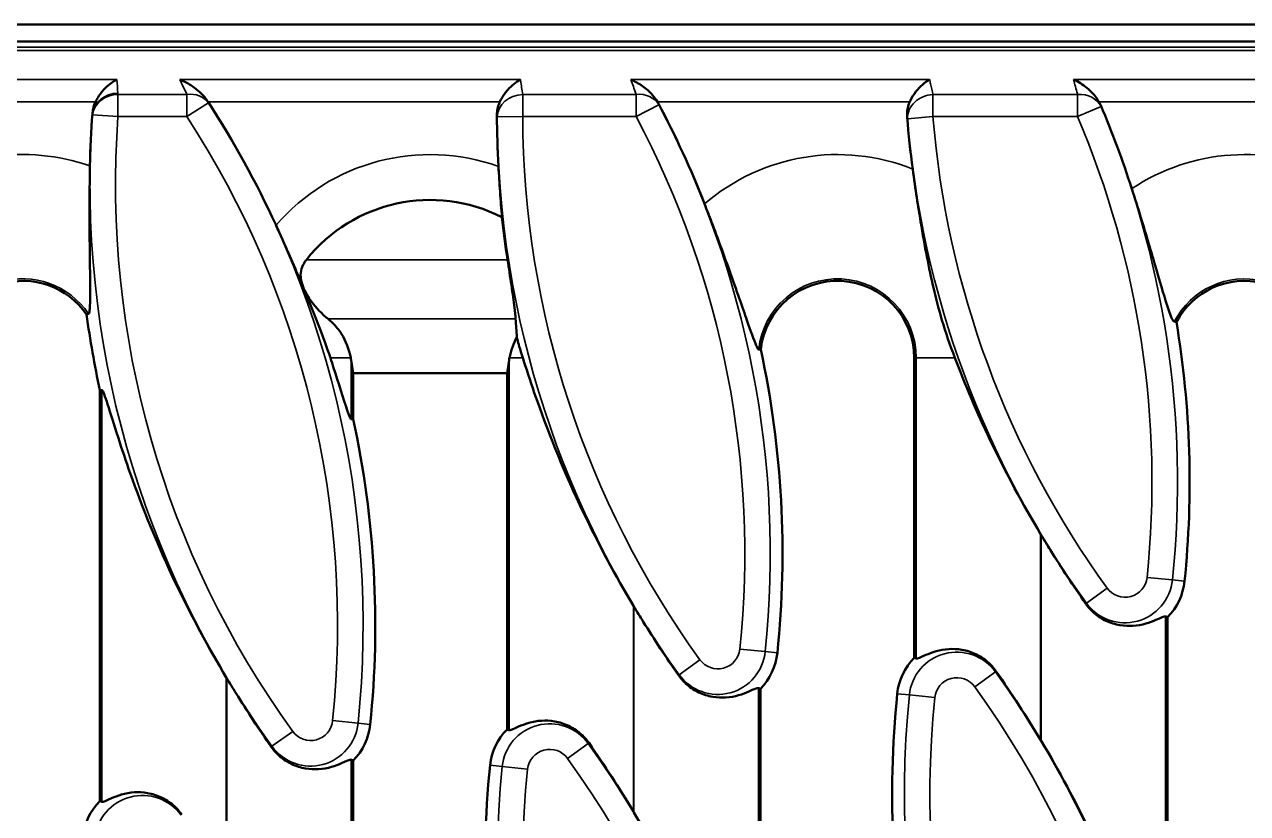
# Model space of a CAD drawing. Header units: millimetres. Extents: x 0 to 1485, y 0 to 1050.
# Drawn here: x 1253.6 to 1325.1, y 580.6 to 626.8 of the extents above; entities that cross this region are included whole.
import ezdxf

# ---------------------------------------------------------------- set-up
doc = ezdxf.new("R2010")
doc.units = ezdxf.units.MM
doc.header["$LTSCALE"] = 2.5
doc.layers.add('Sichtbar (ISO)', color=7, linetype='Continuous', lineweight=50)
doc.layers.add('Sichtbar schmal (ISO)', color=7, linetype='Continuous', lineweight=35)

msp = doc.modelspace()

# ---------------------------------------------------------------- linework, layer by layer
at = {"layer": 'Sichtbar (ISO)'}
for p, q in [((1420.146, 626.759), (420.146, 626.759)), ((1419.646, 625.759), (920.646, 625.759)), ((1305.598, 589.717), (1305.598, 607.259)), ((1272.672, 607.13), (1272.789, 606.359)), ((1281.789, 606.359), (1281.906, 607.13)), ((1272.789, 606.359), (1272.789, 603.678)), ((1272.789, 606.359), (1281.789, 606.359)), ((1281.789, 585.526), (1281.789, 606.359)), ((1257.979, 605.363), (1258.096, 605.376)), ((1257.979, 581.336), (1257.979, 605.363)), ((1272.789, 603.678), (1272.672, 603.665)), ((1320.408, 592.087), (1320.408, 568.059)), ((1296.598, 587.896), (1296.598, 563.868)), ((1272.789, 583.706), (1272.789, 559.678))]:
    msp.add_line(p, q, dxfattribs=at)
for centre, radius, start, end in [((1217.26, 591.626), 56.122, 24.62796, 33.05051), ((1313.508, 617.415), 56.122, 175.77199, 178.90894), ((1241.07, 595.816), 56.122, 21.36581, 27.97683), ((1264.879, 600.007), 56.122, 17.79028, 23.10417), ((1337.317, 621.606), 56.122, 180.17101, 183.21705), ((1361.127, 625.796), 56.122, 184.57104, 187.67641), ((1277.289, 607.259), 9.234, 62.95895, 141.56924), ((1337.317, 621.606), 56.165, 186.25829, 188.81559), ((1253.479, 607.259), 4.5, 34.21373, 180), ((1301.098, 607.259), 4.5, 0, 173.78443), ((1324.908, 607.259), 4.5, 0, 152.22447), ((1313.508, 617.415), 56.821, 187.71332, 192.24573), ((1264.879, 600.007), 56.821, 354.12505, 9.47002), ((1241.07, 595.816), 56.821, 354.12505, 12.11933), ((1217.26, 591.626), 56.821, 354.12505, 12.24573), ((1361.127, 625.796), 56.122, 210.93272, 210.99477), ((1317.921, 594.549), 3.5, 315.28608, 354.12505), ((1337.317, 621.606), 56.122, 210.93272, 210.99477), ((1294.111, 590.359), 3.5, 315.28608, 354.12505), ((1308.085, 587.254), 3.5, 135.28608, 174.12505), ((1313.508, 617.415), 56.122, 210.93272, 210.99477), ((1361.127, 581.796), 56.821, 174.12505, 192.24573), ((1270.301, 586.168), 3.5, 315.28608, 354.12505), ((1284.276, 583.064), 3.5, 135.28608, 174.12505), ((1264.879, 556.007), 56.122, 30.93272, 30.99477), ((1337.317, 577.606), 56.821, 174.12505, 192.24573), ((1260.466, 578.873), 3.5, 135.28608, 174.12505), ((1241.07, 551.816), 56.122, 30.93272, 30.99477)]:
    msp.add_arc(centre, radius, start, end, dxfattribs=at)
for centre, major_axis, ratio, start_param, end_param in [((1337.317, 613.151), (0, 55.792), 0.988452, 1.635676, 1.654715), ((1265.4, 606.763), (7.3, 0), 0.57735, 0.087266, 0.117923), ((1289.178, 606.763), (7.3, 0), 0.57735, 3.023669, 3.054326)]:
    msp.add_ellipse(centre, major_axis=major_axis, ratio=ratio, start_param=start_param, end_param=end_param, dxfattribs=at)
for points, knots in [([(1257.718, 622.233), (1257.765, 622.329), (1257.817, 622.422), (1258.003, 622.713), (1258.154, 622.894), (1258.521, 623.252), (1258.746, 623.414), (1258.97, 623.531), (1258.971, 623.531), (1258.973, 623.532)], [0.0654967, 0.0654967, 0.0654967, 0.0654967, 0.0974166, 0.0974166, 0.1698811, 0.1698811, 0.2646411, 0.2646411, 0.2653813, 0.2653813, 0.2653813, 0.2653813]), ([(1262.652, 623.532), (1262.654, 623.531), (1262.657, 623.531), (1262.872, 623.445), (1263.088, 623.336), (1263.491, 623.079), (1263.685, 622.931), (1264.017, 622.612), (1264.164, 622.443), (1264.284, 622.259)], [-0.000881, -0.000881, -0.000881, -0.000881, 0, 0, 0.0813896, 0.0813896, 0.1578758, 0.1578758, 0.224569, 0.224569, 0.224569, 0.224569]), ([(1281.366, 622.233), (1281.393, 622.292), (1281.423, 622.35), (1281.563, 622.601), (1281.693, 622.779), (1281.945, 623.062), (1282.064, 623.175), (1282.312, 623.374), (1282.44, 623.46), (1282.57, 623.531), (1282.572, 623.531), (1282.574, 623.532)], [0.0752884, 0.0752884, 0.0752884, 0.0752884, 0.0947455, 0.0947455, 0.1616166, 0.1616166, 0.2160268, 0.2160268, 0.272036, 0.272036, 0.2727641, 0.2727641, 0.2727641, 0.2727641]), ([(1289.022, 623.532), (1289.024, 623.531), (1289.026, 623.531), (1289.258, 623.434), (1289.491, 623.305), (1289.917, 623.001), (1290.119, 622.824), (1290.401, 622.503), (1290.499, 622.372), (1290.582, 622.233)], [-0.0008513, -0.0008513, -0.0008513, -0.0008513, 0, 0, 0.0895806, 0.0895806, 0.1725191, 0.1725191, 0.2214293, 0.2214293, 0.2214293, 0.2214293]), ([(1305.333, 622.233), (1305.345, 622.259), (1305.356, 622.284), (1305.46, 622.497), (1305.572, 622.672), (1305.812, 622.98), (1305.941, 623.114), (1306.209, 623.35), (1306.35, 623.451), (1306.493, 623.531), (1306.494, 623.531), (1306.496, 623.532)], [0.0850363, 0.0850363, 0.0850363, 0.0850363, 0.0934038, 0.0934038, 0.1558913, 0.1558913, 0.2163996, 0.2163996, 0.2791222, 0.2791222, 0.2798388, 0.2798388, 0.2798388, 0.2798388]), ([(1314.911, 623.532), (1314.913, 623.531), (1314.916, 623.531), (1315.185, 623.413), (1315.456, 623.247), (1315.908, 622.871), (1316.084, 622.686), (1316.289, 622.41), (1316.347, 622.323), (1316.398, 622.233)], [-0.0008269, -0.0008269, -0.0008269, -0.0008269, 0, 0, 0.1062093, 0.1062093, 0.1910154, 0.1910154, 0.2271551, 0.2271551, 0.2271551, 0.2271551]), ([(1281.196, 621.438), (1281.195, 621.688), (1281.242, 621.937), (1281.346, 622.189), (1281.356, 622.211), (1281.366, 622.233)], [0, 0, 0, 0, 0.07484255, 0.07484255, 0.08210382, 0.08210382, 0.08210382, 0.08210382]), ([(1305.184, 621.324), (1305.164, 621.574), (1305.191, 621.828), (1305.287, 622.123), (1305.309, 622.179), (1305.333, 622.233)], [0, 0, 0, 0, 0.07529831, 0.07529831, 0.09334807, 0.09334807, 0.09334807, 0.09334807]), ([(1257.396, 618.484), (1257.384, 617.809), (1257.376, 617.136), (1257.368, 615.554), (1257.373, 614.676), (1257.394, 612.643), (1257.411, 611.679), (1257.41, 610.595), (1257.403, 610.248), (1257.37, 609.966), (1257.359, 609.908), (1257.335, 609.85), (1257.324, 609.836), (1257.313, 609.832)], [-0.9096801, -0.9096801, -0.9096801, -0.9096801, -0.7730773, -0.7730773, -0.5823149, -0.5823149, -0.2954765, -0.2954765, -0.1097811, -0.1097811, -0.0420755, -0.0420755, 0, 0, 0, 0]), ([(1281.284, 618.456), (1281.312, 617.959), (1281.343, 617.463), (1281.411, 616.465), (1281.448, 615.969), (1281.487, 615.483)], [-0.9769019, -0.9769019, -0.9769019, -0.9769019, -0.8908267, -0.8908267, -0.8024004, -0.8024004, -0.8024004, -0.8024004]), ([(1305.508, 618.3), (1305.668, 617.115), (1305.83, 616.059), (1306.214, 613.75), (1306.458, 612.49), (1306.873, 610.699), (1307.032, 610.089), (1307.442, 608.71), (1307.677, 608.026), (1307.97, 607.259)], [-1.034156, -1.034156, -1.034156, -1.034156, -0.834853, -0.834853, -0.475916, -0.475916, -0.260053, -0.260053, 0, 0, 0, 0]), ([(1320.804, 609.375), (1320.79, 609.377), (1320.774, 609.389), (1320.734, 609.433), (1320.711, 609.471), (1320.582, 609.723), (1320.459, 610.096), (1320.185, 610.951), (1319.947, 611.771), (1319.41, 613.602), (1319.143, 614.506), (1318.679, 616.014), (1318.5, 616.584), (1318.317, 617.154)], [-1.524649, -1.524649, -1.524649, -1.524649, -1.488047, -1.488047, -1.44266, -1.44266, -1.259293, -1.259293, -0.884926, -0.884926, -0.581028, -0.581028, -0.400811, -0.400811, -0.400811, -0.400811]), ([(1296.506, 607.74), (1296.5, 607.739), (1296.494, 607.742), (1296.477, 607.755), (1296.468, 607.766), (1296.428, 607.823), (1296.394, 607.893), (1296.227, 608.279), (1296.025, 608.854), (1295.564, 610.173), (1295.219, 611.174), (1294.455, 613.304), (1294.113, 614.235), (1293.611, 615.552), (1293.473, 615.908), (1293.334, 616.263)], [-1.893378, -1.893378, -1.893378, -1.893378, -1.860827, -1.860827, -1.821477, -1.821477, -1.716103, -1.716103, -1.341433, -1.341433, -0.894984, -0.894984, -0.584299, -0.584299, -0.469565, -0.469565, -0.469565, -0.469565]), ([(1271.454, 607.259), (1271.253, 607.861), (1271.015, 608.509), (1270.452, 609.961), (1270.122, 610.78), (1269.403, 612.488), (1268.973, 613.48), (1268.401, 614.741), (1268.339, 614.877), (1268.276, 615.013)], [-1.887042, -1.887042, -1.887042, -1.887042, -1.40838, -1.40838, -0.958755, -0.958755, -0.589475, -0.589475, -0.544652, -0.544652, -0.544652, -0.544652]), ([(1270.055, 612.998), (1270.036, 612.974), (1270.018, 612.95), (1269.981, 612.899), (1269.963, 612.872), (1269.912, 612.792), (1269.881, 612.736), (1269.784, 612.534), (1269.741, 612.383), (1269.71, 612.073), (1269.721, 611.922), (1269.784, 611.604), (1269.843, 611.438), (1270.022, 611.039), (1270.172, 610.794), (1270.625, 610.178), (1270.969, 609.817), (1271.318, 609.534)], [-0.5921905, -0.5921905, -0.5921905, -0.5921905, -0.5791596, -0.5791596, -0.5654217, -0.5654217, -0.5382489, -0.5382489, -0.4693192, -0.4693192, -0.4025212, -0.4025212, -0.3238211, -0.3238211, -0.1992253, -0.1992253, 0, 0, 0, 0]), ([(1282.285, 609.534), (1282.273, 609.722), (1282.25, 609.954), (1282.176, 610.569), (1282.113, 611.024), (1281.97, 611.997), (1281.891, 612.513), (1281.815, 612.998)], [0.1929808, 0.1929808, 0.1929808, 0.1929808, 0.2994418, 0.2994418, 0.4514645, 0.4514645, 0.5981065, 0.5981065, 0.5981065, 0.5981065]), ([(1271.318, 609.534), (1271.402, 609.466), (1271.482, 609.397), (1271.781, 609.111), (1271.961, 608.885), (1272.37, 608.245), (1272.55, 607.739), (1272.649, 607.259)], [1.8080032, 1.8080032, 1.8080032, 1.8080032, 1.8522257, 1.8522257, 1.9853898, 1.9853898, 2.2549089, 2.2549089, 2.2549089, 2.2549089]), ([(1282.364, 608.475), (1282.39, 608.365), (1282.417, 608.255), (1282.521, 607.86), (1282.606, 607.574), (1282.706, 607.259)], [-0.1595351, -0.1595351, -0.1595351, -0.1595351, -0.1145878, -0.1145878, 0, 0, 0, 0]), ([(1272.672, 603.665), (1272.652, 603.663), (1272.619, 603.715), (1272.536, 603.909), (1272.486, 604.05), (1272.226, 604.819), (1271.925, 605.819), (1271.584, 606.865), (1271.52, 607.061), (1271.454, 607.259)], [1.566222, 1.566222, 1.566222, 1.566222, 1.6350841, 1.6350841, 1.7053903, 1.7053903, 2.0082678, 2.0082678, 2.0761929, 2.0761929, 2.0761929, 2.0761929]), ([(1282.706, 607.259), (1282.752, 607.113), (1282.8, 606.964), (1283.075, 606.111), (1283.321, 605.379), (1284.27, 602.692), (1285.177, 600.447), (1287.137, 596.345), (1288.148, 594.476), (1289.178, 592.758)], [0.368707, 0.368707, 0.368707, 0.368707, 0.417891, 0.417891, 0.64868, 0.64868, 1.339149, 1.339149, 1.926999, 1.926999, 1.926999, 1.926999]), ([(1307.97, 607.259), (1308.566, 605.699), (1309.266, 604.053), (1310.947, 600.535), (1311.957, 598.667), (1312.987, 596.948)], [0.830789, 0.830789, 0.830789, 0.830789, 1.339149, 1.339149, 1.926999, 1.926999, 1.926999, 1.926999]), ([(1258.096, 605.376), (1258.109, 605.377), (1258.127, 605.357), (1258.172, 605.273), (1258.199, 605.21), (1258.29, 604.974), (1258.362, 604.756), (1258.604, 604.004), (1258.812, 603.327), (1259.265, 601.921), (1259.511, 601.188), (1260.461, 598.502), (1261.367, 596.257), (1263.328, 592.154), (1264.338, 590.286), (1265.368, 588.567)], [0.001445, 0.001445, 0.001445, 0.001445, 0.046776, 0.046776, 0.093551, 0.093551, 0.187102, 0.187102, 0.417891, 0.417891, 0.64868, 0.64868, 1.339149, 1.339149, 1.926999, 1.926999, 1.926999, 1.926999]), ([(1313.019, 596.896), (1313.198, 596.597), (1313.378, 596.302), (1314.193, 594.991), (1314.899, 593.918), (1315.618, 592.884)], [5.4826973, 5.4826973, 5.4826973, 5.4826973, 5.5850708, 5.5850708, 5.9462229, 5.9462229, 5.9462229, 5.9462229]), ([(1315.618, 592.884), (1315.759, 592.68), (1315.934, 592.486), (1316.342, 592.135), (1316.58, 591.987), (1317.063, 591.757), (1317.348, 591.669), (1317.895, 591.574), (1318.157, 591.566), (1318.929, 591.611), (1319.4, 591.779), (1320.037, 592.06), (1320.225, 592.163), (1320.291, 592.135)], [3.7738978, 3.7738978, 3.7738978, 3.7738978, 3.8486369, 3.8486369, 3.9329934, 3.9329934, 4.0314686, 4.0314686, 4.1299438, 4.1299438, 4.3729414, 4.3729414, 4.5970062, 4.5970062, 4.5970062, 4.5970062]), ([(1289.209, 592.706), (1289.389, 592.406), (1289.569, 592.112), (1290.384, 590.8), (1291.089, 589.728), (1291.808, 588.693)], [5.4826973, 5.4826973, 5.4826973, 5.4826973, 5.5850708, 5.5850708, 5.9462229, 5.9462229, 5.9462229, 5.9462229]), ([(1310.388, 588.92), (1310.247, 589.123), (1310.072, 589.317), (1309.664, 589.668), (1309.426, 589.816), (1308.943, 590.046), (1308.658, 590.135), (1308.111, 590.229), (1307.849, 590.237), (1307.077, 590.192), (1306.606, 590.024), (1305.969, 589.743), (1305.781, 589.641), (1305.715, 589.668)], [3.7738978, 3.7738978, 3.7738978, 3.7738978, 3.8486369, 3.8486369, 3.9329934, 3.9329934, 4.0314686, 4.0314686, 4.1299438, 4.1299438, 4.3729414, 4.3729414, 4.5970062, 4.5970062, 4.5970062, 4.5970062]), ([(1291.808, 588.693), (1291.949, 588.49), (1292.124, 588.296), (1292.533, 587.945), (1292.771, 587.797), (1293.253, 587.567), (1293.539, 587.478), (1294.086, 587.383), (1294.347, 587.375), (1295.119, 587.421), (1295.59, 587.589), (1296.227, 587.87), (1296.416, 587.972), (1296.481, 587.945)], [3.7738978, 3.7738978, 3.7738978, 3.7738978, 3.8486369, 3.8486369, 3.9329934, 3.9329934, 4.0314686, 4.0314686, 4.1299438, 4.1299438, 4.3729414, 4.3729414, 4.5970062, 4.5970062, 4.5970062, 4.5970062]), ([(1312.987, 584.907), (1312.571, 585.6), (1312.146, 586.28), (1311.297, 587.589), (1310.848, 588.258), (1310.388, 588.92)], [5.6696828, 5.6696828, 5.6696828, 5.6696828, 5.9076607, 5.9076607, 6.1399115, 6.1399115, 6.1399115, 6.1399115]), ([(1265.4, 588.515), (1265.579, 588.216), (1265.759, 587.921), (1266.574, 586.61), (1267.28, 585.537), (1267.999, 584.503)], [5.4826973, 5.4826973, 5.4826973, 5.4826973, 5.5850708, 5.5850708, 5.9462229, 5.9462229, 5.9462229, 5.9462229]), ([(1286.579, 584.729), (1286.437, 584.932), (1286.263, 585.127), (1285.854, 585.477), (1285.616, 585.626), (1285.134, 585.855), (1284.848, 585.944), (1284.301, 586.039), (1284.04, 586.047), (1283.268, 586.002), (1282.797, 585.834), (1282.159, 585.552), (1281.971, 585.45), (1281.906, 585.478)], [3.7738978, 3.7738978, 3.7738978, 3.7738978, 3.8486369, 3.8486369, 3.9329934, 3.9329934, 4.0314686, 4.0314686, 4.1299438, 4.1299438, 4.3729414, 4.3729414, 4.5970062, 4.5970062, 4.5970062, 4.5970062]), ([(1267.999, 584.503), (1268.14, 584.299), (1268.315, 584.105), (1268.723, 583.754), (1268.961, 583.606), (1269.444, 583.376), (1269.729, 583.288), (1270.276, 583.193), (1270.537, 583.185), (1271.31, 583.23), (1271.781, 583.398), (1272.418, 583.679), (1272.606, 583.782), (1272.672, 583.754)], [3.7738978, 3.7738978, 3.7738978, 3.7738978, 3.8486369, 3.8486369, 3.9329934, 3.9329934, 4.0314686, 4.0314686, 4.1299438, 4.1299438, 4.3729414, 4.3729414, 4.5970062, 4.5970062, 4.5970062, 4.5970062]), ([(1289.178, 580.717), (1288.761, 581.41), (1288.336, 582.09), (1287.487, 583.399), (1287.038, 584.068), (1286.579, 584.729)], [5.6696828, 5.6696828, 5.6696828, 5.6696828, 5.9076607, 5.9076607, 6.1399115, 6.1399115, 6.1399115, 6.1399115]), ([(1320.291, 568.046), (1320.278, 568.045), (1320.26, 568.066), (1320.215, 568.149), (1320.187, 568.212), (1320.097, 568.449), (1320.025, 568.667), (1319.783, 569.419), (1319.575, 570.095), (1319.122, 571.501), (1318.876, 572.234), (1317.926, 574.92), (1317.02, 577.166), (1315.059, 581.268), (1314.049, 583.136), (1313.019, 584.855)], [0.001445, 0.001445, 0.001445, 0.001445, 0.046776, 0.046776, 0.093551, 0.093551, 0.187102, 0.187102, 0.417891, 0.417891, 0.64868, 0.64868, 1.339149, 1.339149, 1.926999, 1.926999, 1.926999, 1.926999]), ([(1262.769, 580.539), (1262.628, 580.742), (1262.453, 580.936), (1262.045, 581.287), (1261.807, 581.435), (1261.324, 581.665), (1261.039, 581.754), (1260.492, 581.849), (1260.23, 581.856), (1259.458, 581.811), (1258.987, 581.643), (1258.35, 581.362), (1258.162, 581.26), (1258.096, 581.287)], [3.7738978, 3.7738978, 3.7738978, 3.7738978, 3.8486369, 3.8486369, 3.9329934, 3.9329934, 4.0314686, 4.0314686, 4.1299438, 4.1299438, 4.3729414, 4.3729414, 4.5970062, 4.5970062, 4.5970062, 4.5970062]), ([(1296.481, 563.856), (1296.468, 563.855), (1296.45, 563.875), (1296.405, 563.958), (1296.378, 564.022), (1296.288, 564.258), (1296.215, 564.476), (1295.973, 565.228), (1295.766, 565.905), (1295.312, 567.311), (1295.066, 568.043), (1294.117, 570.73), (1293.21, 572.975), (1291.25, 577.078), (1290.239, 578.946), (1289.209, 580.665)], [0.001445, 0.001445, 0.001445, 0.001445, 0.046776, 0.046776, 0.093551, 0.093551, 0.187102, 0.187102, 0.417891, 0.417891, 0.64868, 0.64868, 1.339149, 1.339149, 1.926999, 1.926999, 1.926999, 1.926999])]:
    msp.add_open_spline(points, degree=3, knots=knots, dxfattribs=at)
for points, degree in [([(1257.539, 621.553), (1257.556, 621.789), (1257.616, 622.021), (1257.718, 622.233)], 3), ([(1264.301, 622.233), (1264.295, 622.242), (1264.29, 622.25), (1264.284, 622.259)], 3), ([(1290.582, 622.233), (1290.6, 622.204), (1290.617, 622.174), (1290.633, 622.144)], 3), ([(1316.398, 622.233), (1316.436, 622.167), (1316.47, 622.099), (1316.499, 622.029)], 3), ([(1257.313, 609.832), (1257.275, 609.818), (1257.238, 609.803), (1257.2, 609.789)], 3), ([(1320.926, 609.356), (1320.886, 609.362), (1320.845, 609.369), (1320.804, 609.375)], 3), ([(1281.929, 607.259), (1282.012, 607.667), (1282.153, 608.094), (1282.364, 608.475)], 3), ([(1296.625, 607.746), (1296.585, 607.744), (1296.546, 607.742), (1296.506, 607.74)], 3), ([(1320.291, 592.135), (1320.349, 592.111), (1320.408, 592.087)], 2), ([(1305.715, 589.668), (1305.657, 589.692), (1305.598, 589.717)], 2), ([(1296.481, 587.945), (1296.539, 587.92), (1296.598, 587.896)], 2), ([(1281.906, 585.478), (1281.848, 585.502), (1281.789, 585.526)], 2), ([(1272.672, 583.754), (1272.73, 583.73), (1272.789, 583.706)], 2), ([(1258.096, 581.287), (1258.038, 581.311), (1257.979, 581.336)], 2)]:
    msp.add_open_spline(points, degree=degree, dxfattribs=at)
at = {"layer": 'Sichtbar schmal (ISO)'}
for p, q in [((1419.646, 625.438), (920.646, 625.438)), ((1419.646, 625.243), (920.646, 625.243)), ((1176.665, 623.532), (1258.973, 623.532)), ((1262.652, 623.532), (1282.574, 623.532)), ((1289.022, 623.532), (1306.496, 623.532)), ((1314.911, 623.532), (1330.741, 623.532)), ((1177.904, 622.233), (1257.718, 622.233)), ((1259.035, 622.666), (1263.068, 622.666)), ((1259.035, 622.666), (1259.035, 621.367)), ((1263.068, 621.367), (1263.068, 622.666)), ((1281.366, 622.233), (1264.301, 622.233)), ((1282.702, 622.666), (1289.34, 622.666)), ((1282.702, 622.666), (1282.702, 621.367)), ((1289.34, 621.367), (1289.34, 622.666)), ((1290.582, 622.233), (1305.333, 622.233)), ((1306.691, 622.666), (1315.145, 622.666)), ((1306.691, 622.666), (1306.691, 621.367)), ((1315.145, 621.367), (1315.145, 622.666)), ((1316.398, 622.233), (1329.623, 622.233)), ((1263.068, 621.367), (1264.321, 622.181)), ((1289.34, 621.367), (1290.661, 622.066)), ((1315.145, 621.367), (1316.52, 621.952)), ((1257.545, 621.475), (1259.035, 621.367)), ((1263.068, 621.367), (1259.035, 621.367)), ((1281.208, 621.361), (1282.702, 621.367)), ((1289.34, 621.367), (1282.702, 621.367)), ((1305.202, 621.246), (1306.691, 621.367)), ((1315.145, 621.367), (1306.691, 621.367)), ((1270.055, 612.998), (1281.815, 612.998)), ((1271.318, 609.534), (1282.285, 609.534)), ((1271.454, 607.259), (1272.649, 607.259)), ((1281.929, 607.259), (1282.706, 607.259)), ((1305.715, 607.259), (1305.598, 607.259)), ((1305.715, 589.668), (1305.715, 607.259)), ((1305.715, 607.259), (1307.97, 607.259)), ((1272.672, 607.13), (1272.672, 603.665)), ((1281.906, 585.478), (1281.906, 607.13)), ((1258.096, 581.287), (1258.096, 605.376)), ((1312.987, 596.948), (1312.987, 584.907)), ((1313.019, 584.855), (1313.019, 596.896)), ((1319.208, 594.417), (1320.695, 594.264)), ((1316.872, 593.79), (1315.661, 592.915)), ((1321.402, 594.191), (1320.695, 594.264)), ((1315.618, 592.884), (1315.661, 592.915)), ((1289.178, 592.758), (1289.178, 580.717)), ((1289.209, 580.665), (1289.209, 592.706)), ((1320.291, 592.135), (1320.291, 568.046)), ((1295.399, 590.226), (1296.885, 590.073)), ((1297.593, 590), (1296.885, 590.073)), ((1293.062, 589.6), (1291.851, 588.724)), ((1291.808, 588.693), (1291.851, 588.724)), ((1309.134, 588.013), (1310.345, 588.888)), ((1310.388, 588.92), (1310.345, 588.888)), ((1265.368, 588.567), (1265.368, 576.526)), ((1265.4, 576.474), (1265.4, 588.515)), ((1296.481, 587.945), (1296.481, 563.856)), ((1304.604, 587.612), (1305.311, 587.54)), ((1306.798, 587.387), (1305.311, 587.54)), ((1271.589, 586.036), (1273.075, 585.883)), ((1273.783, 585.81), (1273.075, 585.883)), ((1269.253, 585.41), (1268.042, 584.534)), ((1267.999, 584.503), (1268.042, 584.534)), ((1285.325, 583.822), (1286.536, 584.698)), ((1286.579, 584.729), (1286.536, 584.698)), ((1272.672, 583.754), (1272.672, 559.665)), ((1280.794, 583.422), (1281.502, 583.349)), ((1282.988, 583.196), (1281.502, 583.349))]:
    msp.add_line(p, q, dxfattribs=at)
for centre, radius, start, end in [((1217.26, 591.626), 56.11, 354.12505, 32.99441), ((1241.07, 595.816), 56.11, 354.12505, 27.89358), ((1264.879, 600.007), 56.11, 354.12505, 23.02323), ((1313.508, 617.415), 56.11, 175.8505, 215.87495), ((1313.508, 617.415), 54.616, 175.8505, 215.87495), ((1217.26, 591.626), 54.616, 354.12505, 32.99441), ((1337.317, 621.606), 56.11, 180.25023, 215.87495), ((1337.317, 621.606), 54.616, 180.25023, 215.87495), ((1241.07, 595.816), 54.616, 354.12505, 27.89358), ((1361.127, 625.796), 56.11, 184.65144, 215.87495), ((1361.127, 625.796), 54.616, 184.65144, 215.87495), ((1264.879, 600.007), 54.616, 354.12505, 23.02323), ((1253.479, 607.259), 11.889, 70.76282, 126.39017), ((1277.289, 607.259), 11.889, 70.36284, 139.29045), ((1301.098, 607.259), 11.889, 68.22723, 130.77129), ((1324.908, 607.259), 11.889, 63.98566, 123.66579), ((1253.479, 607.259), 4.617, 33.86986, 180), ((1301.098, 607.259), 4.617, 0, 174.02014), ((1324.908, 607.259), 4.617, 0, 152.71642), ((1317.921, 594.549), 1.294, 215.87495, 354.12505), ((1317.921, 594.549), 2.789, 215.87495, 354.12505), ((1294.111, 590.359), 2.789, 215.87495, 354.12505), ((1294.111, 590.359), 1.294, 215.87495, 354.12505), ((1308.085, 587.254), 2.789, 35.87495, 174.12505), ((1264.879, 556.007), 56.11, 354.12505, 35.87495), ((1308.085, 587.254), 1.294, 35.87495, 174.12505), ((1264.879, 556.007), 54.616, 354.12505, 35.87495), ((1361.127, 581.796), 56.11, 174.12505, 215.87495), ((1361.127, 581.796), 54.616, 174.12505, 215.87495), ((1270.301, 586.168), 2.789, 215.87495, 354.12505), ((1270.301, 586.168), 1.294, 215.87495, 354.12505), ((1284.276, 583.064), 2.789, 35.87495, 174.12505), ((1284.276, 583.064), 1.294, 35.87495, 174.12505), ((1241.07, 551.816), 56.11, 354.12505, 35.87495), ((1241.07, 551.816), 54.616, 354.12505, 35.87495), ((1337.317, 577.606), 56.11, 174.12505, 215.87495), ((1337.317, 577.606), 54.616, 174.12505, 215.87495), ((1260.466, 578.873), 2.789, 35.87495, 174.12505)]:
    msp.add_arc(centre, radius, start, end, dxfattribs=at)
for centre, major_axis, ratio, start_param, end_param in [((1259.029, 621.443), (-1.495, -0.117), 0.865367, 4.644974, 6.108381), ((1259.035, 621.367), (-1.495, -0.119), 0.865344, 4.643803, 6.108395), ((1263.068, 621.367), (1.358, 0.636), 0.843191, 0.162834, 1.194508), ((1282.702, 621.367), (-1.482, -0.231), 0.863406, 4.578585, 6.109561), ((1289.34, 621.367), (1.412, 0.505), 0.852485, 0.167507, 1.274683), ((1306.691, 621.367), (-1.461, -0.341), 0.860188, 4.514257, 6.111441), ((1315.145, 621.367), (1.452, 0.378), 0.858782, 0.170944, 1.350868)]:
    msp.add_ellipse(centre, major_axis=major_axis, ratio=ratio, start_param=start_param, end_param=end_param, dxfattribs=at)
for points in [[(1258.973, 623.532), (1258.99, 623.269), (1259.009, 623.005), (1259.029, 622.742)], [(1281.208, 621.361), (1281.204, 621.387), (1281.2, 621.412), (1281.196, 621.438)], [(1305.202, 621.246), (1305.196, 621.272), (1305.19, 621.298), (1305.184, 621.324)]]:
    msp.add_open_spline(points, degree=3, dxfattribs=at)
for points, knots in [([(1263.068, 622.666), (1263.056, 622.691), (1263.045, 622.715), (1262.908, 623.005), (1262.781, 623.269), (1262.652, 623.532)], [-1.1281067, -1.1281067, -1.1281067, -1.1281067, -1.12652895, -1.12652895, -1.10933467, -1.10933467, -1.10933467, -1.10933467]), ([(1282.574, 623.532), (1282.576, 623.514), (1282.579, 623.496), (1282.581, 623.478), (1282.62, 623.207), (1282.66, 622.937), (1282.702, 622.666)], [-1.4300151, -1.4300151, -1.4300151, -1.4300151, -1.42904121, -1.42904121, -1.42904121, -1.41436007, -1.41436007, -1.41436007, -1.41436007]), ([(1289.34, 622.666), (1289.333, 622.685), (1289.326, 622.705), (1289.222, 622.994), (1289.123, 623.264), (1289.022, 623.532)], [-1.22342221, -1.22342221, -1.22342221, -1.22342221, -1.22224778, -1.22224778, -1.20563003, -1.20563003, -1.20563003, -1.20563003]), ([(1306.496, 623.532), (1306.513, 623.452), (1306.531, 623.372), (1306.549, 623.292), (1306.595, 623.083), (1306.642, 622.875), (1306.691, 622.666)], [-1.35461636, -1.35461636, -1.35461636, -1.35461636, -1.35025818, -1.35025818, -1.35025818, -1.33891944, -1.33891944, -1.33891944, -1.33891944]), ([(1315.145, 622.666), (1315.141, 622.681), (1315.137, 622.696), (1315.061, 622.986), (1314.987, 623.259), (1314.911, 623.532)], [-1.31329785, -1.31329785, -1.31329785, -1.31329785, -1.31241002, -1.31241002, -1.29622858, -1.29622858, -1.29622858, -1.29622858]), ([(1259.029, 622.742), (1259.029, 622.739), (1259.03, 622.735), (1259.032, 622.71), (1259.033, 622.688), (1259.035, 622.666)], [-1.492026728, -1.492026728, -1.492026728, -1.492026728, -1.491850057, -1.491850057, -1.490657171, -1.490657171, -1.490657171, -1.490657171]), ([(1264.284, 622.259), (1264.285, 622.258), (1264.285, 622.257), (1264.297, 622.231), (1264.309, 622.206), (1264.321, 622.181)], [1.12647472, 1.12647472, 1.12647472, 1.12647472, 1.126528951, 1.126528951, 1.128106705, 1.128106705, 1.128106705, 1.128106705]), ([(1257.545, 621.475), (1257.543, 621.498), (1257.541, 621.52), (1257.539, 621.546), (1257.539, 621.55), (1257.539, 621.553)], [1.490657171, 1.490657171, 1.490657171, 1.490657171, 1.491850057, 1.491850057, 1.492026728, 1.492026728, 1.492026728, 1.492026728]), ([(1290.633, 622.144), (1290.635, 622.138), (1290.637, 622.131), (1290.647, 622.106), (1290.654, 622.086), (1290.661, 622.066)], [1.221876164, 1.221876164, 1.221876164, 1.221876164, 1.222247776, 1.222247776, 1.223422211, 1.223422211, 1.223422211, 1.223422211]), ([(1316.499, 622.029), (1316.502, 622.019), (1316.505, 622.008), (1316.512, 621.983), (1316.516, 621.967), (1316.52, 621.952)], [1.311813295, 1.311813295, 1.311813295, 1.311813295, 1.312410019, 1.312410019, 1.313297855, 1.313297855, 1.313297855, 1.313297855])]:
    msp.add_open_spline(points, degree=3, knots=knots, dxfattribs=at)

doc.saveas('drawing.dxf')
